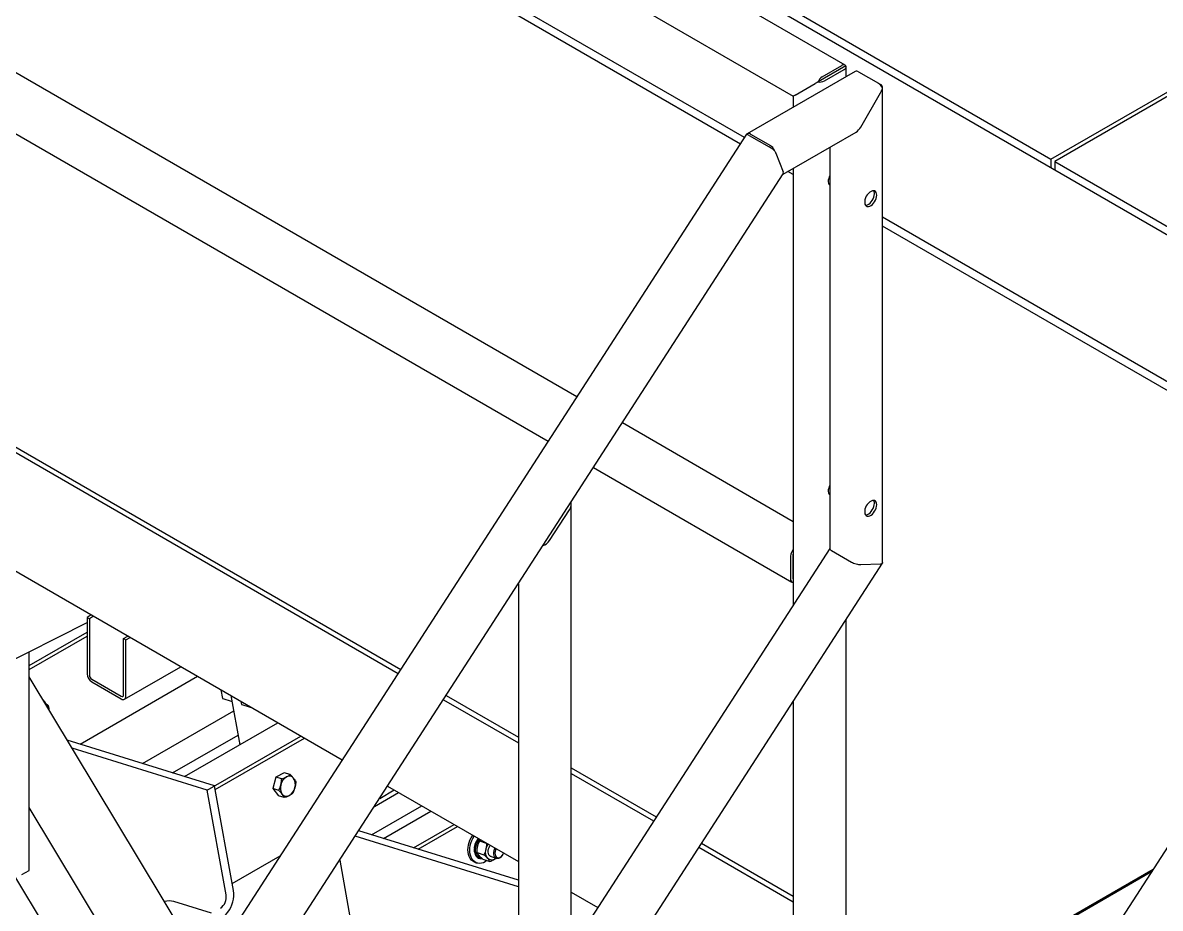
# Model space of a CAD drawing. Header units: millimetres. Extents: x 1293 to 41893, y 1011 to 26911.
# Drawn here: x 5816 to 6516, y 20847 to 21392 of the extents above; entities that cross this region are included whole.
import ezdxf

# ---------------------------------------------------------------- set-up
doc = ezdxf.new("R2010")
doc.units = ezdxf.units.MM
doc.header["$LTSCALE"] = 50
doc.layers.add('STRUC', color=4, linetype='Continuous')

msp = doc.modelspace()

# ---------------------------------------------------------------- linework, layer by layer
at = {"color": 7, "linetype": 'Continuous', "lineweight": 25}
for p, q in [((6321.8907492, 21365.9189006), (4397.9894335, 22476.5634894)), ((4397.3947699, 22439.3173358), (6289.9317767, 21346.7789771)), ((6257.3513501, 21317.3816583), (5589.1142606, 21703.1467189)), ((5352.6435294, 21588.4656673), (6139.0615659, 21134.4761983)), ((6156.762906, 21161.8468777), (5601.2901254, 21482.5144883)), ((5368.0788307, 21386.7945753), (6048.2882434, 20994.1180396)), ((5368.0788307, 21383.3384476), (6046.6607097, 20991.6014672)), ((6322.3475959, 21365.4951742), (6305.1570845, 21355.5713032)), ((6307.645766, 21358.6671994), (6319.8589144, 21365.7176998)), ((6322.4860734, 21358.8183983), (6322.4860734, 21364.8879596)), ((6328.0438506, 21362.0268347), (6261.5958136, 21323.6671995)), ((6309.082607, 21356.1785178), (6321.2957553, 21363.2290183)), ((6330.0756854, 21361.825634), (6342.2888338, 21354.7751336)), ((6291.1220948, 21347.4665144), (6303.3352431, 21354.5193069)), ((6342.3251775, 21354.7538874), (6343.7030473, 21353.9584601)), ((6344.8933654, 21059.8563332), (6344.8933654, 21352.2995188)), ((6289.9317767, 21346.7789771), (6289.9317767, 21340.0252028)), ((6331.489899, 21327.8014439), (6343.7030473, 21348.9552372)), ((6261.208068, 21323.3451045), (4877.1569314, 19183.257425)), ((6262.7734313, 21322.6138427), (6274.9865796, 21315.5633423)), ((6263.6276485, 21323.4659988), (6275.8407968, 21316.4154983)), ((6283.7286885, 21298.8547906), (6328.6158868, 21324.7676186)), ((6279.276724, 21311.7627124), (6283.7219464, 21300.2255918)), ((6312.3390687, 21315.3712116), (6312.3390687, 21068.384223)), ((6289.9317767, 21302.4357573), (6289.9317767, 21033.8424287)), ((4909.5711599, 19174.0650927), (6283.7970001, 21298.9604174)), ((6289.9317767, 21298.5733784), (6286.586496, 21300.5045678)), ((5404.1865097, 21289.4838364), (6012.2793441, 20938.4393153)), ((6652.4826194, 21089.2772319), (6344.8933654, 21266.8447286)), ((6289.9317767, 21084.970125), (6184.6940458, 21145.7225739)), ((6166.9927057, 21118.3518945), (6289.0902599, 21047.8664767)), ((6656.3393373, 21095.240678), (5272.2882007, 18955.1529985)), ((6139.8529411, 21073.4363949), (6152.0660895, 21092.3209632)), ((6153.2564075, 20575.7558142), (6153.2564075, 21095.9488338)), ((6312.3390687, 21068.4896814), (6153.2564075, 20822.5082764)), ((6288.2484128, 21063.8304509), (6288.2484128, 21049.727158)), ((6289.6852538, 21064.6599216), (6289.6852538, 21050.5566287)), ((6313.5293867, 21067.1785064), (6325.7425351, 21060.1280059)), ((6154.409384, 20764.9782645), (6344.8105669, 21059.3859023)), ((6331.489899, 21058.5806004), (6343.7030473, 21059.0546273)), ((6344.8137564, 21059.3942418), (6344.8105669, 21059.3859023)), ((6120.7021109, 21046.7751088), (6120.7021109, 20771.158117)), ((5857.7844645, 21027.6273109), (5855.1539946, 21026.108773)), ((5855.1539946, 21026.108773), (5855.1539946, 20991.403611)), ((5855.1539946, 21026.108773), (5856.5908356, 21025.2793023)), ((5859.2213055, 21026.7978403), (5856.5908356, 21025.2793023)), ((5856.5908356, 21025.2793023), (5856.5908356, 20990.5741404)), ((6322.4860734, 20735.5957612), (6322.4860734, 21024.8666766)), ((5819.5913921, 20993.967224), (5855.1539946, 21014.4970775)), ((5819.5932141, 20996.4078815), (5855.1539946, 21016.9366831)), ((5877.6645033, 21013.1137329), (5880.2949732, 21014.6322708)), ((5877.6645033, 21013.1137329), (5879.1013443, 21012.2842623)), ((5877.6645033, 20978.408571), (5877.6645033, 21013.1137329)), ((5879.1013443, 21012.2842623), (5881.7318141, 21013.8028002)), ((5879.1013443, 20977.5791003), (5879.1013443, 21012.2842623)), ((5878.2594972, 20975.718419), (5912.9812713, 20995.7628726)), ((5850.8936991, 20948.1483984), (5923.1772978, 20989.8768318)), ((5858.0276766, 20988.0854588), (5876.2276623, 20977.5788307)), ((5858.0276766, 20986.4262479), (5876.2276623, 20975.9196198)), ((5937.6261827, 20981.5356681), (5938.5771838, 20976.2299223)), ((5829.8730572, 20972.894533), (5829.5012611, 20973.0100462)), ((5829.8800036, 20972.8977684), (5829.8888396, 20973.0604931)), ((5938.7238723, 20976.1072742), (5943.8280931, 20974.5214457)), ((5943.7704985, 20977.9886301), (5949.1864279, 20947.7725307)), ((5949.9148143, 20974.441592), (5950.2439741, 20972.6051713)), ((5950.3906627, 20972.4825233), (5955.4948834, 20970.8966947)), ((6074.5918495, 20975.4771634), (6120.7021109, 20948.8582761)), ((6076.2193832, 20977.9937358), (6120.7021109, 20952.3144038)), ((6289.9317767, 20974.5296281), (6289.9317767, 20716.8025657)), ((5889.3892412, 20936.1882321), (5945.4608954, 20968.5577091)), ((5915.2185963, 20928.1633189), (5972.6492085, 20961.3173056)), ((5907.869437, 20930.4466266), (5948.1264118, 20953.6864834)), ((5929.2086641, 20919.8296176), (5986.8622215, 20953.1123079)), ((5934.0950634, 20920.2108702), (5988.9752109, 20951.8925051)), ((5933.6987922, 20922.4217134), (5843.0032904, 20950.5998667)), ((5929.2086641, 20919.8296176), (5845.9587484, 20945.6945045)), ((5976.5965276, 20930.5323513), (5971.3655355, 20927.8280549)), ((5980.2168923, 20929.4075415), (5976.5965276, 20930.5323513)), ((6153.2564075, 20933.5212083), (6205.5337859, 20903.3421202)), ((5971.3655355, 20927.8280549), (5969.5618342, 20920.7322198)), ((5974.9859002, 20926.7032451), (5971.3655355, 20927.8280549)), ((5978.0293606, 20927.95329), (5977.9547875, 20927.9147375)), ((5982.3456452, 20927.0590897), (5982.2967857, 20927.1216955)), ((6153.2564075, 20930.0650807), (6203.9062521, 20900.8255478)), ((5940.7620428, 20855.3719753), (5929.2086641, 20919.8296176)), ((5945.2521709, 20857.9640711), (5933.6987922, 20922.4217134)), ((5973.1821989, 20919.60741), (5969.5618342, 20920.7322198)), ((5969.5618342, 20920.7322198), (5972.989125, 20916.3406811)), ((5974.4875842, 20923.0845271), (5974.4618706, 20922.9833688)), ((5975.2620924, 20917.321564), (5975.3109519, 20917.2589582)), ((5979.578377, 20916.4273637), (5979.6529501, 20916.4659162)), ((5983.1201534, 20921.2961266), (5983.145867, 20921.3972848)), ((6032.1246608, 20909.8123156), (6046.9963979, 20918.3975867)), ((6035.3245553, 20914.7601493), (6044.3109312, 20919.9478737)), ((6040.2104839, 20922.3150115), (6120.7021109, 20875.8481843)), ((5976.6094897, 20915.2158713), (5972.989125, 20916.3406811)), ((6030.3672905, 20892.3878118), (6061.2094109, 20910.192589)), ((6037.7164497, 20890.1045041), (6066.8616073, 20906.9296455)), ((6056.1966456, 20884.3628986), (6081.0746203, 20898.7246477)), ((6058.9440192, 20883.5093181), (6083.1876097, 20897.5048449)), ((6120.7021109, 20860.3345864), (6020.3000199, 20891.5284765)), ((6120.7021109, 20864.3217184), (6022.4471733, 20894.8485102)), ((6096.8160839, 20888.5444685), (6097.6175232, 20889.1746331)), ((6096.8160839, 20888.5444685), (6100.9152348, 20887.2709047)), ((6093.5487034, 20884.5300347), (6093.5333637, 20884.3792077)), ((6094.7607068, 20888.3295907), (6094.6878753, 20888.1966259)), ((6095.2339422, 20881.4129), (6099.5191599, 20880.0815273)), ((6231.8373919, 20884.701244), (6289.9317767, 20851.1640695)), ((6233.4649257, 20887.2178164), (6289.9317767, 20854.6201972)), ((5944.4727553, 20862.3125215), (5974.1117889, 20879.4227714)), ((5974.0965566, 20879.3992185), (5974.0735951, 20879.4007226)), ((6010.7596262, 20876.7766524), (6018.9503453, 20831.0796793)), ((6094.1506093, 20875.2709264), (6095.3172884, 20874.9084513)), ((6096.636457, 20877.8676375), (6097.4589657, 20877.6120925)), ((6098.836202, 20877.273995), (6103.121163, 20875.942702)), ((6103.8572345, 20878.9045959), (6107.3605236, 20877.8161603)), ((6110.9505972, 20879.8889635), (6111.0234287, 20880.0219284)), ((6339.757842, 20772.1270182), (6511.4882941, 20871.264898)), ((6510.3648807, 20869.5278211), (6340.700651, 20771.5827461)), ((6153.2564075, 20857.0549889), (6169.5248866, 20847.6633958)), ((5931.872607, 20844.0218818), (5908.5390263, 20851.2713837))]:
    msp.add_line(p, q, dxfattribs=at)
at = {"color": 7, "linetype": 'Continuous', "lineweight": 25, "flags": 128}
for points in [[(6312.3390687, 21297.711132), (6312.0921565, 21297.193794), (6311.7131608, 21296.1495085), (6311.4967, 21295.1242702), (6311.4528954, 21294.1660179), (6311.5837955, 21293.3195587), (6311.8832793, 21292.6244719), (6312.3373435, 21292.113259), (6312.3390687, 21292.1119112)], [(6312.3390687, 21292.5696576), (6311.999662, 21292.5569941), (6311.9264952, 21292.560762)], [(6341.3382465, 21285.9553889), (6341.250766, 21286.833745), (6340.9924147, 21287.5700272), (6340.575273, 21288.1298078), (6340.0188459, 21288.486912), (6339.3491514, 21288.6246421), (6338.5975036, 21288.536558), (6337.7990487, 21288.2267783), (6336.9911216, 21287.7097881), (6336.2115001, 21287.0097612), (6335.4966383, 21286.15943), (6334.8799625, 21285.1985552), (6334.3903078, 21284.1720662), (6334.0505697, 21283.1279604), (6333.8766342, 21282.1150591), (6333.8766342, 21281.1807244), (6334.0505697, 21280.3686448), (6334.3903078, 21279.7167923), (6334.8799625, 21279.2556466), (6335.4966383, 21279.0067705), (6336.2115001, 21278.9818011), (6336.9911216, 21279.1819061), (6337.7990487, 21279.5977286), (6338.5975036, 21280.2098253), (6339.3491514, 21280.9895753), (6340.0188459, 21281.9005182), (6340.575273, 21282.9000595), (6340.9924147, 21283.9414616), (6341.250766, 21284.9760299), (6341.3382465, 21285.9553889)], [(6334.3318131, 21279.7993502), (6334.7746591, 21279.8112718), (6335.5542806, 21280.0113767), (6336.3622077, 21280.4271992), (6337.1606626, 21281.0392959), (6337.9123104, 21281.8190459), (6338.5820049, 21282.7299889), (6339.138432, 21283.7295301), (6339.5555737, 21284.7709323), (6339.813925, 21285.8055005), (6339.9014056, 21286.7848595)], [(6312.3390687, 21107.1849426), (6312.0921565, 21106.6676046), (6311.7131608, 21105.6233191), (6311.4967, 21104.5980807), (6311.4528954, 21103.6398285), (6311.5837955, 21102.7933693), (6311.8832793, 21102.0982824), (6312.3373435, 21101.5870696), (6312.3390687, 21101.5857218)], [(6312.3390687, 21102.0434682), (6311.999662, 21102.0308047), (6311.9264952, 21102.0345725)], [(6341.3382465, 21095.4291995), (6341.250766, 21096.3075556), (6340.9924147, 21097.0438378), (6340.575273, 21097.6036184), (6340.0188459, 21097.9607226), (6339.3491514, 21098.0984527), (6338.5975036, 21098.0103686), (6337.7990487, 21097.7005889), (6336.9911216, 21097.1835987), (6336.2115001, 21096.4835717), (6335.4966383, 21095.6332406), (6334.8799625, 21094.6723658), (6334.3903078, 21093.6458767), (6334.0505697, 21092.601771), (6333.8766342, 21091.5888697), (6333.8766342, 21090.654535), (6334.0505697, 21089.8424554), (6334.3903078, 21089.1906028), (6334.8799625, 21088.7294571), (6335.4966383, 21088.480581), (6336.2115001, 21088.4556117), (6336.9911216, 21088.6557166), (6337.7990487, 21089.0715391), (6338.5975036, 21089.6836359), (6339.3491514, 21090.4633858), (6340.0188459, 21091.3743288), (6340.575273, 21092.3738701), (6340.9924147, 21093.4152722), (6341.250766, 21094.4498404), (6341.3382465, 21095.4291995)], [(6334.3318131, 21089.2731607), (6334.7746591, 21089.2850823), (6335.5542806, 21089.4851873), (6336.3622077, 21089.9010098), (6337.1606626, 21090.5131065), (6337.9123104, 21091.2928565), (6338.5820049, 21092.2037994), (6339.138432, 21093.2033407), (6339.5555737, 21094.2447428), (6339.813925, 21095.2793111), (6339.9014056, 21096.2586701)], [(6344.8933654, 21059.8563332), (6344.8818489, 21059.6798367), (6344.8137564, 21059.3942418)], [(5829.5253688, 20972.9700331), (5830.0381935, 20972.8352952), (5830.6476543, 20972.4539257), (5831.1391025, 20971.863215), (5831.483977, 20971.0974932), (5831.6622349, 20970.2012612), (5831.6761934, 20969.4001723)], [(6094.1506093, 20875.2709264), (6093.5912338, 20875.4815124), (6092.6310658, 20876.0376794), (6091.774986, 20876.802487), (6091.0421176, 20877.7588508), (6090.4488318, 20878.8854071), (6090.0083816, 20880.1569905), (6089.7306059, 20881.545196), (6089.6217097, 20883.0190134), (6089.6841257, 20884.5455199), (6089.9164595, 20886.090616), (6090.3135212, 20887.6197867), (6090.8664411, 20889.098873), (6091.5628678, 20890.4948345), (6092.3872444, 20891.7764876), (6092.6054054, 20892.0680672)], [(6099.1859552, 20875.1542904), (6098.0397495, 20874.8017605), (6096.9028725, 20874.6773825), (6095.8007202, 20874.7839348), (6094.7579128, 20875.1190373), (6093.7977449, 20875.6752043), (6092.941665, 20876.4400119), (6092.2087967, 20877.3963757), (6091.6155109, 20878.522932), (6091.1750606, 20879.7945154), (6090.8972849, 20881.1827209), (6090.7883888, 20882.6565383), (6090.8508047, 20884.1830448), (6091.0831385, 20885.7281409), (6091.4802002, 20887.2573116), (6092.0331201, 20888.7363979), (6092.7295468, 20890.1323594), (6093.5539235, 20891.4140125), (6093.608713, 20891.48887)], [(6096.0148107, 20890.0998594), (6095.56934, 20889.5692593), (6094.8665005, 20888.5178523), (6094.2904747, 20887.3505177), (6093.8597303, 20886.1046808), (6093.5880771, 20884.8202838), (6093.4842246, 20883.5385052), (6093.5515022, 20882.3004394), (6093.787753, 20881.1457796), (6094.1854028, 20880.1115446), (6094.7317026, 20879.2308927), (6095.4091377, 20878.5320579), (6096.1959894, 20878.0374454), (6096.636457, 20877.8676375)], [(6098.52912, 20877.4511496), (6097.8895392, 20877.5073677), (6097.0184981, 20877.7819005), (6096.2316465, 20878.276513), (6095.5542113, 20878.9753477), (6095.0079115, 20879.8559997), (6094.6102618, 20880.8902346), (6094.3740109, 20882.0448945), (6094.3067333, 20883.2829603), (6094.4105858, 20884.5647389), (6094.682239, 20885.8491359), (6095.1129834, 20887.0949728), (6095.6890093, 20888.2623074), (6096.3918488, 20889.3137143), (6096.708275, 20889.699531)], [(6097.3681753, 20889.3185786), (6096.9264576, 20888.7817281), (6096.8312682, 20888.652742)], [(6106.9448974, 20877.945291), (6106.1157945, 20877.354064), (6105.2270786, 20876.9596123), (6104.3339888, 20876.7952643), (6103.470846, 20876.8673358), (6102.6708204, 20877.1730572), (6101.9646565, 20877.7006797), (6101.3794917, 20878.4299271), (6100.9378137, 20879.3327748), (6100.6565958, 20880.374527), (6100.5466451, 20881.5151496), (6100.612187, 20882.7108091), (6100.8507027, 20883.9155571), (6101.2530262, 20885.0830958), (6101.8036964, 20886.1685572), (6102.0802125, 20886.5983774)], [(6103.8572345, 20878.9045959), (6103.6322855, 20878.9893642), (6103.0322466, 20879.3910177), (6102.5531488, 20879.9993499), (6102.2228354, 20880.7790065), (6102.0605032, 20881.6846768), (6102.0755863, 20882.6637265), (6102.267208, 20883.6592568), (6102.6242321, 20884.6134112), (6103.1259097, 20885.4707375), (6103.4085935, 20885.8315194)], [(6110.9505972, 20879.8889635), (6110.6551354, 20879.4085346), (6110.0471306, 20878.6825682), (6109.3559858, 20878.1411969), (6108.6218678, 20877.8158833), (6107.8874409, 20877.7255334), (6107.1953872, 20877.8753981), (6106.5859264, 20878.2567676), (6106.0944782, 20878.8474783), (6105.7496037, 20879.6132001), (6105.5713459, 20880.5094321), (6105.5700643, 20881.4840885), (6105.7458335, 20882.480526), (6106.0884384, 20883.440835), (6106.4322848, 20884.0859796)], [(6107.0806849, 20883.7116662), (6106.7095792, 20882.9940817), (6106.4166253, 20882.072568), (6106.2984387, 20881.1287718), (6106.3630737, 20880.2270111), (6106.6061255, 20879.4287396), (6107.0110305, 20878.7883581), (6107.5501952, 20878.3495074), (6108.1868763, 20878.1420947), (6108.8776852, 20878.1802547), (6109.5755442, 20878.4613869), (6110.2328955, 20878.9663325), (6110.8049416, 20879.6606804), (6111.2526986, 20880.4971119), (6111.4843839, 20881.1694649)], [(6101.3767945, 20876.4846592), (6100.3158853, 20875.7270974), (6099.1859552, 20875.1542904)], [(5938.2920329, 20841.5094061), (5939.5494947, 20842.3619106), (5940.7402344, 20843.426495), (5941.840012, 20844.6814873), (5942.8264393, 20846.1013395), (5943.6794353, 20847.6571475), (5944.3816355, 20849.3172396), (5944.9187453, 20851.047821), (5945.2798305, 20852.8136621), (5945.4575405, 20854.5788156), (5945.4482576, 20856.3073479), (5945.2521709, 20857.9640711)]]:
    msp.add_lwpolyline(points, dxfattribs=at)
at = {"color": 7, "linetype": 'Continuous', "lineweight": 25}
for centre, radius, start, end in [((6320.9894693, 21364.3338794), 1.7869285, 40.5327958606, 129.2481680773), ((6320.6629757, 21364.899909), 1.7866969, 290.7420751989, 19.4610019121), ((6311.0097165, 21353.4148088), 6.2372887, 122.6379705891, 159.7728862144), ((6328.8838778, 21360.1499992), 2.0562484, 54.5773795154, 114.1121620555), ((6306.2158233, 21361.7192364), 6.2384302, 260.2289030207, 297.3571748451), ((6338.9315116, 21349.5293508), 6.2281497, 20.5244878939, 57.3805930608), ((6343.0650473, 21352.2833988), 1.7924493, 341.4440917521, 69.1490824968), ((6262.4916681, 21322.0482851), 1.8166903, 51.2956305398, 135.1161112306), ((6260.2595982, 21319.2737129), 4.1804096, 53.0343185797, 76.8862866078), ((6248.8318951, 21270.7570295), 51.8813375, 55.438115982, 59.7267081846), ((6272.5105836, 21311.1970318), 6.1905342, 21.660884435, 57.4556360207), ((6336.7446848, 21286.9444186), 3.1607507, 357.1064003909, 32.0294465526), ((6336.7446848, 21096.4182291), 3.1607507, 357.1064003935, 32.0294465238), ((6294.5250875, 21063.5347559), 6.283636, 136.9699310831, 177.3027822382), ((6292.49194, 21064.5784324), 2.807869, 155.7527303434, 178.3369438183), ((6289.9765934, 21049.431328), 1.7533178, 170.2862557111, 268.5352999941), ((6290.8045416, 21050.4751241), 1.1222514, 175.8351715847, 218.9503468181), ((5861.3931128, 20991.6875255), 6.2455747, 182.6054784856, 237.39452166), ((5859.7103947, 20990.7160976), 3.1227874, 182.6054784857, 237.3945216598), ((5825.102054, 20972.0273814), 4.4643507, 14.3330391728, 47.8044983903), ((5876.7885602, 20978.2664789), 0.8873931, 230.7967147641, 9.2140369905), ((5877.349458, 20977.2949162), 1.7747862, 230.7967147643, 9.2140369905), ((5938.7498631, 20976.2874042), 0.1819954, 198.4116904994, 261.7895164), ((5944.0628891, 20975.4996261), 1.0059653, 256.5024587953, 288.8135803508), ((5950.4166534, 20972.6626532), 0.1819954, 198.4116904965, 261.7895164006), ((5829.0631888, 20969.8262751), 2.6344227, 351.0749560325, 71.0625815304), ((5955.7285838, 20971.8673949), 0.9984362, 256.4634009506, 287.2894975986), ((5981.9011165, 20921.4224859), 7.5975551, 121.293415549, 167.3637875396), ((5979.6854513, 20925.0865195), 3.3107415, 37.9315114716, 120.014387947), ((5976.6378762, 20923.3649186), 6.7989357, 343.1777698807, 32.9116726264), ((5980.9698614, 20921.015735), 6.7989357, 163.1777698807, 212.9116726264), ((5977.9222863, 20919.2941341), 3.3107415, 217.9315114715, 300.0143879471), ((5975.7066211, 20922.9581677), 7.5975551, 301.293415549, 347.3637875396), ((6104.3801979, 20883.1905492), 9.3175484, 145.4431848604, 189.2743276692), ((6103.2266168, 20883.5334673), 9.729088, 151.3602612, 174.1207815581), ((6099.4898336, 20881.9869639), 4.2617074, 192.0341114096, 248.6765216266), ((5932.6353248, 20853.9598043), 8.2485013, 304.2865788065, 9.8577913212), ((5905.7646907, 20839.8448436), 11.7585185, 76.3528064997, 104.2678089243)]:
    msp.add_arc(centre, radius, start, end, dxfattribs=at)
for centre, major_axis, ratio, start_param, end_param in [((6306.2089251, 21356.1782482), (4.064, 2.3464786), 0.0000703729, 1.8325550799, 2.3561538483), ((6340.8293654, 21350.6141785), (2.8737987, 4.9772957), 0.5773346305, 4.7124296124, 5.245144635), ((6293.9957767, 21349.1254557), (4.064, 2.3464786), 0.0000703729, 2.3561538629, 3.1416332873), ((6293.9957767, 21349.1254557), (4.064, 2.3464786), 0.0000703729, 2.3561538616, 3.1415520292), ((6328.616217, 21329.4603852), (2.8737987, 4.9772957), 0.5773346305, 3.926950185, 4.7124296124), ((6276.403042, 21313.4216537), (-2.8702486, 3.0190395), 0.3495549005, 3.8429922759, 4.4105245704), ((6280.8482644, 21301.8845331), (-2.8702486, 3.0190395), 0.3495549005, 3.2256724588, 3.8429922759), ((6149.1924075, 21093.9799045), (3.0191428, 4.3512087), 0.6252181078, 4.7643820231, 5.7924525007), ((6136.9792592, 21075.0953362), (3.0191428, 4.3512087), 0.6252181078, 3.7363115455, 4.7643820231), ((6316.4030687, 21067.2900421), (4.0496573, -1.1954056), 0.2853703663, 3.2256318267, 4.0110299901), ((6328.616217, 21060.2395417), (4.0496573, -1.1954056), 0.2853703663, 4.0110299901, 5.5818263169), ((6340.8293654, 21060.7135686), (4.0496573, -1.1954056), 0.2853703663, 5.5818263169, 6.1689664705)]:
    msp.add_ellipse(centre, major_axis=major_axis, ratio=ratio, start_param=start_param, end_param=end_param, dxfattribs=at)
for points, knots in [([(5829.8888396, 20973.0604931), (5829.6866894, 20973.3852271), (5829.2780051, 20974.0417374), (5828.6078741, 20974.8946648), (5828.0978629, 20975.4205305), (5827.9687429, 20975.5536643)], [0, 0, 0, 0, 0.4222915592, 0.8537411184, 1, 1, 1, 1]), ([(5974.4875842, 20923.0845271), (5974.5783645, 20923.4846798), (5974.8491953, 20924.6784807), (5974.9313098, 20925.8946958), (5974.9859002, 20926.7032451)], [0, 0, 0, 0, 0.3351922062, 1, 1, 1, 1]), ([(5974.9859002, 20926.7032451), (5975.1931621, 20926.7737721), (5976.2603561, 20927.1369166), (5977.1986896, 20927.5676543), (5977.9547875, 20927.9147375)], [0, 0, 0, 0, 0.1942119601, 1, 1, 1, 1]), ([(5978.0293606, 20927.95329), (5978.311894, 20928.1077411), (5979.1547938, 20928.5685247), (5979.7927644, 20929.0724969), (5980.2168923, 20929.4075415)], [0, 0, 0, 0, 0.3351922062, 1, 1, 1, 1]), ([(5980.2168923, 20929.4075415), (5980.495424, 20929.1283284), (5981.2699945, 20928.351863), (5981.8959322, 20927.601946), (5982.2967857, 20927.1216955)], [0, 0, 0, 0, 0.3595950484, 1, 1, 1, 1]), ([(5982.3456452, 20927.0590897), (5982.6149494, 20926.6923536), (5983.1434947, 20925.972585), (5983.4794188, 20925.3307905), (5983.6441831, 20925.0160028)], [0, 0, 0, 0, 0.5095195514, 1, 1, 1, 1]), ([(5983.6441831, 20925.0160028), (5983.6322218, 20924.7811271), (5983.5706335, 20923.5717487), (5983.3354085, 20922.3675853), (5983.145867, 20921.3972848)], [0, 0, 0, 0, 0.1942119601, 1, 1, 1, 1]), ([(5973.1821989, 20919.60741), (5973.2826557, 20919.8147911), (5973.7999088, 20920.8825991), (5974.1664866, 20922.0459525), (5974.4618706, 20922.9833688)], [0, 0, 0, 0, 0.1942119601, 1, 1, 1, 1]), ([(5975.2620924, 20917.321564), (5974.9481485, 20917.7021692), (5974.3319919, 20918.4491577), (5973.5605675, 20919.2262576), (5973.1821989, 20919.60741)], [0, 0, 0, 0, 0.5095195514, 1, 1, 1, 1]), ([(5976.6094897, 20915.2158713), (5976.4910188, 20915.4453552), (5976.1615623, 20916.0835282), (5975.6430254, 20916.8000769), (5975.3109519, 20917.2589582)], [0, 0, 0, 0, 0.3595950484, 1, 1, 1, 1]), ([(5979.578377, 20916.4273637), (5979.2755742, 20916.2792101), (5978.3722035, 20915.8372141), (5977.3133943, 20915.4639922), (5976.6094897, 20915.2158713)], [0, 0, 0, 0, 0.3351922062, 1, 1, 1, 1]), ([(5981.8404818, 20917.9201677), (5981.7217154, 20917.822146), (5981.1101861, 20917.3174312), (5980.3032055, 20916.8458836), (5979.6529501, 20916.4659162)], [0, 0, 0, 0, 0.1942119601, 1, 1, 1, 1]), ([(5983.1201534, 20921.2961266), (5983.0091037, 20920.9022713), (5982.677802, 20919.7272581), (5982.1748489, 20918.6417932), (5981.8404818, 20917.9201677)], [0, 0, 0, 0, 0.3351922062, 1, 1, 1, 1]), ([(6095.2339422, 20881.4129), (6095.2584009, 20882.0669416), (6095.3078488, 20883.3892086), (6095.6357163, 20885.2692038), (6096.1514341, 20887.0034832), (6096.5931849, 20888.0276788), (6096.8160839, 20888.5444685)], [0, 0, 0, 0, 0.26460612106, 0.53495060651, 0.76534489377, 1, 1, 1, 1]), ([(6098.836202, 20877.273995), (6098.4106762, 20877.6683035), (6097.5503973, 20878.4654707), (6096.5304115, 20879.5674457), (6095.7577061, 20880.5579737), (6095.4095934, 20881.1261891), (6095.2339422, 20881.4129)], [0, 0, 0, 0, 0.2646176718, 0.5349733347, 0.7653562273, 1, 1, 1, 1]), ([(6101.101045, 20887.2131755), (6101.0766037, 20886.5591065), (6101.0271912, 20885.2367856), (6100.6993874, 20883.3567482), (6100.1837366, 20881.622468), (6099.7420345, 20880.5983022), (6099.5191599, 20880.0815273)], [0, 0, 0, 0, 0.2646176718, 0.5349733347, 0.7653562273, 1, 1, 1, 1]), ([(6099.5191599, 20880.0815273), (6099.9446533, 20879.6872376), (6100.8048676, 20878.8901074), (6101.8247746, 20877.7881658), (6102.5974265, 20876.7976464), (6102.9455211, 20876.2294188), (6103.121163, 20875.942702)], [0, 0, 0, 0, 0.2646061211, 0.5349506065, 0.7653448938, 1, 1, 1, 1]), ([(6103.121163, 20875.942702), (6103.8914153, 20876.2585073), (6105.1865135, 20876.7895008), (6106.4468403, 20877.4859669), (6106.9140466, 20877.8393176), (6107.0223493, 20877.9212275)], [0, 0, 0, 0, 0.5299382308, 0.8910353957, 1, 1, 1, 1])]:
    msp.add_open_spline(points, degree=3, knots=knots, dxfattribs=at)
at = {"layer": 'STRUC', "linetype": 'Continuous', "lineweight": 25}
for p, q in [((6448.5636622, 21308.0053267), (7363.2732231, 21836.0559163)), ((7365.6302458, 21834.6952361), (6450.9206848, 21306.6446465)), ((6259.9082431, 21321.3352515), (5589.1142606, 21708.576375)), ((7190.1225498, 20874.4697724), (6277.510425, 21401.3095379)), ((6286.9392816, 21401.3090956), (6448.5636622, 21308.0053267)), ((6448.5636622, 21308.0053267), (6448.5636622, 21302.5626059)), ((6450.9206848, 21306.6446465), (6881.9729787, 21057.803454)), ((6450.9206848, 21306.6446465), (6450.9206848, 21301.2019258)), ((6655.0395124, 21093.2308251), (6344.8933654, 21272.2743847)), ((5329.8599007, 20757.5224714), (5855.1539946, 21022.8949405)), ((5819.4991688, 20870.4300973), (5819.5995785, 21004.9332628)), ((5928.4375968, 20808.7990978), (5819.5880301, 20989.4636681)), ((5903.3730736, 20770.0431039), (5819.5281158, 20909.2059295)), ((5885.6390427, 20742.6218764), (5807.6237935, 20872.1087627)), ((5815.0090407, 20867.8380016), (5819.4991688, 20870.4300973))]:
    msp.add_line(p, q, dxfattribs=at)

doc.saveas('drawing.dxf')
